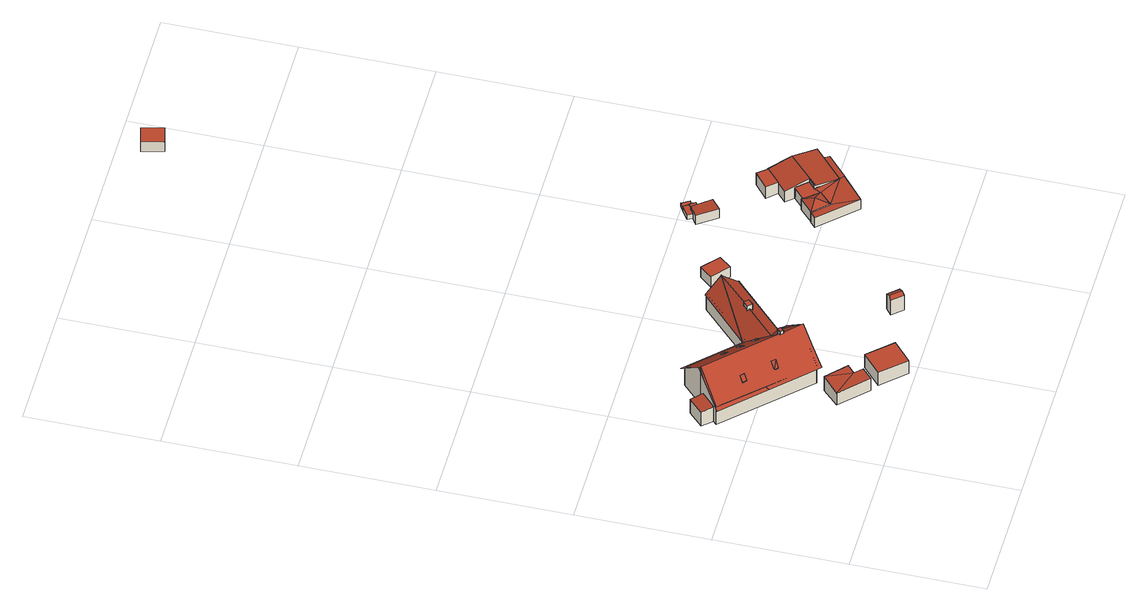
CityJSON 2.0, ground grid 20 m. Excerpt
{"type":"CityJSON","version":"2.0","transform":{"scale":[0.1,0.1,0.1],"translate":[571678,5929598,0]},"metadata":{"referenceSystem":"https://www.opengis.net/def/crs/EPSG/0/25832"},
"CityObjects":{
"building1":{"type":"Building","attributes":{"Grundfläche 2D":"17.005857","Grundhöhe NN":"0.560"},"geometry":[{"type":"Solid","lod":"3","boundaries":[[[[0,1,2,3]],[[4,0,5]],[[1,0,4]],[[6,7,3,2]],[[7,8,0,3]],[[8,9,5,0]],[[9,10,4,5]],[[10,11,1,4]],[[11,6,2,1]],[[7,6,11,10,9,8]]]],"semantics":{"surfaces":[{"type":"RoofSurface"},{"type":"WallSurface"},{"type":"GroundSurface"}],"values":[[0,0,0,1,1,1,1,1,1,2]]}}]},
"building2":{"type":"Building","attributes":{"Grundfläche 2D":"20.080370","Grundhöhe NN":"0.666"},"geometry":[{"type":"Solid","lod":"3","boundaries":[[[[12,13,14,15]],[[16,17,15,14]],[[17,18,12,15]],[[18,19,13,12]],[[19,16,14,13]],[[19,18,17,16]]]],"semantics":{"surfaces":[{"type":"RoofSurface"},{"type":"WallSurface"},{"type":"GroundSurface"}],"values":[[0,1,1,1,1,2]]}}]},
"building3":{"type":"Building","attributes":{"Grundfläche 2D":"213.122281","Grundhöhe NN":"1.025"},"children":["building3-1","building3-2","building3-3","building3-4","building3-5","building3-6","building3-7"],"geometry":[{"type":"Solid","lod":"3","boundaries":[[[[20,21,22]],[[23,24,25,26,27]],[[21,20,28,25,24,23,27,29,30]],[[31,32,33,30,29,27,34,35,36]],[[31,36,37]],[[33,32,31,38,39,30]],[[38,37,36,40,41]],[[42,43,44,45,46,21,47,38]],[[47,21,30,39,38]],[[44,48,49,50,51,25,28,20,22,21,52,21,46,45]],[[38,31,37]],[[53,54,55,56]],[[57,58,59,60,61,62]],[[63,64,65,66]],[[67,68,69,24,70,28,63,66,71]],[[72,73,74,29,23,69,68,75]],[[35,76,74,73,77]],[[36,35,77,78]],[[36,31,36,78]],[[40,36,78,79]],[[39,37,40,79,80]],[[81,82,83,47,39,80,84]],[[46,82,81,85]],[[59,86,87,88,46,85,89,60]],[[64,90,91,88,87,65]],[[92,93,55,54]],[[93,94,56,55]],[[94,95,53,56]],[[95,92,54,53]],[[60,89,96,62,61]],[[57,62,96,97]],[[86,59,58,57,97,98]],[[79,78,77,73,72,75,68,67,71,66,65,87,86,98,97,96,89,85,81,84,80]],[[93,92,95,94]],[[49,48,44,45,46,88,91,90,64,63,28,25,51,50]],[[27,26,25,24,69,23]],[[70,24,25,28]],[[27,29,74,76,35,34]],[[23,29,27]],[[37,38,41,40]],[[44,43,42,38,47,83,82,46]],[[38,37,39]],[[47,38,39]],[[44,46,45]]]],"semantics":{"surfaces":[{"type":"RoofSurface"},{"type":"WallSurface"},{"type":"GroundSurface"}],"values":[[0,0,0,0,0,0,0,0,0,0,0,0,0,1,1,1,1,1,1,1,1,1,1,1,1,1,1,1,1,1,1,1,2,2,0,0,0,0,0,0,0,0,0,0]]}}]},
"building3-1":{"type":"BuildingInstallation","parents":["building3"],"geometry":[{"type":"MultiSurface","lod":"3","boundaries":[[[99,100,101,102,103,104,105]],[[106,103,102,101,107,20]],[[104,103,106,108]],[[104,108,21,105]],[[21,109,99,105]],[[101,100,99,109,22,107]]],"semantics":{"surfaces":[{"type":"RoofSurface"},{"type":"WallSurface"}],"values":[0,1,1,1,1,1]}}]},
"building3-2":{"type":"BuildingInstallation","parents":["building3"],"geometry":[{"type":"MultiSurface","lod":"3","boundaries":[[[110,111,112,113]],[[110,113,114]],[[115,116,112,111]],[[114,113,117,118]],[[116,117,113,112]],[[118,119,115,111,110,114]]],"semantics":{"surfaces":[{"type":"RoofSurface"},{"type":"WallSurface"}],"values":[0,0,1,1,1,1]}}]},
"building3-3":{"type":"BuildingInstallation","parents":["building3"],"geometry":[{"type":"MultiSurface","lod":"3","boundaries":[[[120,121,122,123]],[[124,125,120,123]],[[32,126,121,120,125]],[[126,127,122,121]],[[123,122,127,33,124]]],"semantics":{"surfaces":[{"type":"RoofSurface"},{"type":"WallSurface"}],"values":[0,1,1,1,1]}}]},
"building3-4":{"type":"BuildingInstallation","parents":["building3"],"geometry":[{"type":"MultiSurface","lod":"3","boundaries":[[[128,129,130,131,132,133,134]],[[132,135,132,131]],[[134,133,132,135,134,136]],[[136,137,128,134]],[[137,138,130,129,128]],[[132,131,130]]],"semantics":{"surfaces":[{"type":"RoofSurface"},{"type":"WallSurface"}],"values":[0,1,1,1,1,1]}}]},
"building3-5":{"type":"BuildingInstallation","parents":["building3"],"geometry":[{"type":"MultiSurface","lod":"3","boundaries":[[[139,140,141,142]],[[140,139,143,144]],[[141,140,144,145]],[[146,142,141,145]],[[139,142,146,143]]],"semantics":{"surfaces":[{"type":"RoofSurface"},{"type":"WallSurface"}],"values":[0,1,1,1,1]}}]},
"building3-6":{"type":"BuildingInstallation","parents":["building3"],"geometry":[{"type":"MultiSurface","lod":"3","boundaries":[[[147,148,149,150,151]],[[152,52,153,149,148,147]],[[154,151,150,155]],[[153,155,150,149]],[[154,152,147,151]]],"semantics":{"surfaces":[{"type":"RoofSurface"},{"type":"WallSurface"}],"values":[0,1,1,1,1]}}]},
"building3-7":{"type":"BuildingInstallation","parents":["building3"],"geometry":[{"type":"MultiSurface","lod":"3","boundaries":[[[156,157,158]],[[159,157,156,160]],[[158,157,161,162]],[[156,158,162,163]],[[160,156,163,164]],[[159,160,164,165]],[[157,159,165,161]]],"semantics":{"surfaces":[{"type":"RoofSurface"},{"type":"WallSurface"}],"values":[0,0,1,1,1,1,1]}}]},
"building4":{"type":"Building","attributes":{"Grundfläche 2D":"3.059512","Grundhöhe NN":"0.613"},"geometry":[{"type":"Solid","lod":"3","boundaries":[[[[166,167,168,169]],[[170,167,166,171]],[[169,168,172,173]],[[171,166,169,173,174]],[[170,171,174,175]],[[172,168,167,170,175]],[[174,173,172,175]]]],"semantics":{"surfaces":[{"type":"RoofSurface"},{"type":"WallSurface"},{"type":"GroundSurface"}],"values":[[0,0,1,1,1,1,2]]}}]},
"building5":{"type":"Building","attributes":{"Grundfläche 2D":"8.081731","Grundhöhe NN":"0.877"},"geometry":[{"type":"Solid","lod":"3","boundaries":[[[[176,177,178,179]],[[180,181,179,178]],[[181,182,176,179]],[[182,183,177,176]],[[183,180,178,177]],[[183,182,181,180]]]],"semantics":{"surfaces":[{"type":"RoofSurface"},{"type":"WallSurface"},{"type":"GroundSurface"}],"values":[[0,1,1,1,1,2]]}}]},
"building6":{"type":"Building","attributes":{"Grundfläche 2D":"7.786160","Grundhöhe NN":"0.882"},"geometry":[{"type":"Solid","lod":"3","boundaries":[[[[184,185,186,187]],[[185,184,188,189]],[[186,185,189,190]],[[187,186,190,191]],[[184,187,191,188]],[[189,188,191,190]]]],"semantics":{"surfaces":[{"type":"RoofSurface"},{"type":"WallSurface"},{"type":"GroundSurface"}],"values":[[0,1,1,1,1,2]]}}]},
"building7":{"type":"Building","attributes":{"Grundfläche 2D":"8.164304","Grundhöhe NN":"0.605"},"geometry":[{"type":"Solid","lod":"3","boundaries":[[[[192,193,194]],[[192,195,193]],[[192,194,196]],[[195,192,196,197,198]],[[199,200,194,193]],[[200,201,196,194]],[[201,202,197,196]],[[202,203,198,197]],[[203,204,195,198]],[[204,199,193,195]],[[204,203,202,201,200,199]]]],"semantics":{"surfaces":[{"type":"RoofSurface"},{"type":"WallSurface"},{"type":"GroundSurface"}],"values":[[0,0,0,0,1,1,1,1,1,1,2]]}}]},
"building8":{"type":"Building","attributes":{"Grundfläche 2D":"1.583420","Grundhöhe NN":"1.033"},"geometry":[{"type":"Solid","lod":"3","boundaries":[[[[205,206,207,208,209,210]],[[211,212,207,206]],[[212,213,208,207]],[[213,214,209,208]],[[214,215,210,209]],[[215,216,205,210]],[[216,211,206,205]],[[215,214,213,212,211,216]]]],"semantics":{"surfaces":[{"type":"RoofSurface"},{"type":"WallSurface"},{"type":"GroundSurface"}],"values":[[0,1,1,1,1,1,1,2]]}}]},
"building9":{"type":"Building","attributes":{"Grundfläche 2D":"1.017483","Grundhöhe NN":"1.012"},"geometry":[{"type":"Solid","lod":"3","boundaries":[[[[217,209,208,218,219]],[[213,220,218,208]],[[220,221,219,218]],[[221,222,214,209,217,219]],[[214,213,208,209]],[[221,220,213,214,222]]]],"semantics":{"surfaces":[{"type":"RoofSurface"},{"type":"WallSurface"},{"type":"GroundSurface"}],"values":[[0,1,1,1,1,2]]}}]},
"building10":{"type":"Building","attributes":{"Grundfläche 2D":"31.285937","Grundhöhe NN":"0.557"},"geometry":[{"type":"Solid","lod":"3","boundaries":[[[[223,196,224]],[[196,225,224]],[[226,224,225,227,228]],[[196,223,229,230,231]],[[225,232,233,227]],[[223,224,234,235]],[[224,226,236,234]],[[229,223,235,237]],[[230,229,237,238]],[[231,230,238,202]],[[196,231,202,201]],[[225,196,201,200]],[[232,225,200,239]],[[233,232,239,240]],[[227,233,240,241]],[[236,226,228,227,241,242]],[[238,237,235,234,236,242,241,240,239,200,201,202]]]],"semantics":{"surfaces":[{"type":"RoofSurface"},{"type":"WallSurface"},{"type":"GroundSurface"}],"values":[[0,0,0,0,0,1,1,1,1,1,1,1,1,1,1,1,2]]}}]},
"building11":{"type":"Building","attributes":{"Grundfläche 2D":"1.184512","Grundhöhe NN":"1.052"},"geometry":[{"type":"Solid","lod":"3","boundaries":[[[[243,244,245,246,247]],[[248,249,245,244]],[[249,250,246,245]],[[250,251,247,246]],[[251,252,243,247]],[[252,248,244,243]],[[251,250,249,248,252]]]],"semantics":{"surfaces":[{"type":"RoofSurface"},{"type":"WallSurface"},{"type":"GroundSurface"}],"values":[[0,1,1,1,1,1,2]]}}]},
"building12":{"type":"Building","attributes":{"Grundfläche 2D":"5.941583","Grundhöhe NN":"0.363"},"geometry":[{"type":"Solid","lod":"3","boundaries":[[[[253,254,255,256]],[[257,258,256,255]],[[258,259,253,256]],[[259,260,254,253]],[[260,257,255,254]],[[260,259,258,257]]]],"semantics":{"surfaces":[{"type":"RoofSurface"},{"type":"WallSurface"},{"type":"GroundSurface"}],"values":[[0,1,1,1,1,2]]}}]},
"building13":{"type":"Building","attributes":{"Grundfläche 2D":"46.311551","Grundhöhe NN":"0.495"},"geometry":[{"type":"Solid","lod":"3","boundaries":[[[[261,262,263,264,265,266]],[[267,256,264]],[[268,269,266,265,264,256,255,270]],[[263,262,261,271,272]],[[267,264,263,272,273]],[[274,270,255,256,267,273,275]],[[268,270,274,276]],[[269,268,276,277]],[[271,261,266,269,277]],[[277,276,274,275,273,272,271]]]],"semantics":{"surfaces":[{"type":"RoofSurface"},{"type":"WallSurface"},{"type":"GroundSurface"}],"values":[[0,0,0,1,1,1,1,1,1,2]]}}]},
"building14":{"type":"Building","attributes":{"Grundfläche 2D":"5.397210","Grundhöhe NN":"0.498"},"geometry":[{"type":"Solid","lod":"3","boundaries":[[[[278,279,280,281,282,283,284]],[[285,271,282,281]],[[271,286,283,282]],[[286,287,284,283]],[[287,288,278,284]],[[288,289,279,278]],[[289,290,280,279]],[[290,285,281,280]],[[271,285,290,289,288,287,286]]]],"semantics":{"surfaces":[{"type":"RoofSurface"},{"type":"WallSurface"},{"type":"GroundSurface"}],"values":[[0,1,1,1,1,1,1,1,2]]}}]},
"building15":{"type":"Building","attributes":{"Grundfläche 2D":"9.199868","Grundhöhe NN":"0.213"},"geometry":[{"type":"Solid","lod":"3","boundaries":[[[[291,292,293,294]],[[295,296,294,293]],[[296,297,291,294]],[[297,298,292,291]],[[298,295,293,292]],[[298,297,296,295]]]],"semantics":{"surfaces":[{"type":"RoofSurface"},{"type":"WallSurface"},{"type":"GroundSurface"}],"values":[[0,1,1,1,1,2]]}}]}
},
"vertices":[
[140,79,32],[97,93,30],[137,53,30],[151,68,32],[121,117,34],[150,89,34],[137,53,6],[151,68,6],[140,79,6],[150,89,6],[121,117,6],[97,93,6],
[181,9,33],[211,36,33],[178,72,33],[148,45,33],[178,72,7],[148,45,7],[181,9,7],[211,36,7],
[141,182,86],[138,186,86],[138,184,85],[188,199,42],[173,171,72],[165,158,86],[199,191,41],[188,201,41],[162,161,86],[187,201,42],[150,201,67],[248,298,68],[201,251,68],[193,244,68],[268,278,41],[267,278,41],[248,298,67],[163,249,44],[152,243,41],[152,238,44],[231,316,43],[229,317,41],[81,315,41],[78,311,45],[46,280,86],[47,278,86],[48,278,86],[151,239,44],[11,245,41],[126,128,41],[131,123,41],[149,142,65],[68,218,61],[164,156,37],[149,142,37],[154,137,37],[169,152,37],[7,267,38],[19,254,39],[21,253,39],[43,273,39],[41,275,39],[28,288,38],[148,148,69],[129,130,44],[129,130,10],[148,148,10],[163,163,10],[195,192,10],[195,192,42],[163,163,84],[162,161,10],[187,201,10],[186,201,10],[186,201,43],[188,199,10],[192,207,42],[267,278,10],[248,298,10],[231,316,10],[152,238,10],[80,309,10],[80,309,45],[144,245,44],[151,239,10],[48,278,10],[21,253,10],[15,247,10],[15,247,45],[43,273,10],[127,132,44],[22,240,45],[149,142,10],[154,137,10],[169,152,10],[164,156,10],[28,288,10],[7,267,10],[19,254,10],
[137,185,91],[138,184,91],[141,181,91],[141,182,91],[146,186,91],[143,190,91],[138,186,91],[146,186,80],[141,181,85],[143,190,80],[137,185,85],
[141,226,60],[134,220,68],[139,215,68],[146,222,60],[141,227,59],[134,220,67],[139,215,67],[146,222,59],[141,227,58],[141,226,59],
[204,247,74],[199,253,74],[191,246,74],[197,240,74],[197,240,62],[204,247,62],[199,253,65],[191,246,64],
[104,263,60],[101,260,64],[97,257,68],[102,252,69],[102,252,68],[108,258,61],[108,258,60],[102,252,67],[108,258,59],[104,263,59],[101,260,63],
[120,233,69],[126,239,61],[122,244,61],[115,238,69],[120,233,68],[126,239,60],[122,244,60],[115,238,68],
[64,215,58],[68,218,62],[70,220,65],[65,225,65],[59,220,58],[64,215,57],[70,220,64],[59,220,57],[65,225,64],
[96,183,57],[107,184,66],[102,189,66],[100,178,57],[96,182,57],[107,184,65],[102,189,65],[96,183,56],[96,182,56],[100,178,56],
[307,50,38],[294,66,38],[288,62,35],[302,46,35],[299,71,35],[313,55,35],[288,62,6],[302,46,6],[313,55,6],[299,71,6],
[293,339,29],[277,321,29],[303,299,29],[318,317,29],[303,299,9],[318,317,9],[293,339,9],[277,321,9],
[391,371,27],[412,342,27],[430,356,25],[409,383,25],[391,371,9],[412,342,9],[430,356,9],[409,383,9],
[458,214,35],[438,215,27],[459,193,27],[459,235,27],[478,211,27],[460,232,28],[461,233,27],[438,215,6],[459,193,6],[478,211,6],[460,232,6],[461,233,6],[459,235,6],
[397,385,19],[401,378,19],[409,383,19],[410,382,19],[417,388,19],[412,395,19],[401,378,10],[409,383,10],[410,382,10],[417,388,10],[412,395,10],[397,385,10],
[421,384,19],[416,374,19],[424,379,19],[416,374,10],[424,379,10],[421,384,10],
[483,222,27],[510,192,28],[459,193,26],[516,187,28],[480,154,25],[516,186,28],[494,232,27],[479,249,27],[460,232,27],[438,216,26],[429,208,25],[510,192,6],[483,222,6],[516,187,6],[494,232,6],[479,249,6],[438,216,6],[429,208,6],[480,154,6],[516,186,6],
[419,400,17],[412,395,17],[417,388,17],[421,384,17],[427,388,17],[412,395,11],[417,388,11],[421,384,11],[427,388,11],[419,400,11],
[493,309,27],[470,289,27],[483,274,27],[505,294,27],[483,274,4],[505,294,4],[493,309,4],[470,289,4],
[510,192,27],[547,225,27],[560,237,27],[532,266,33],[495,231,33],[484,220,33],[506,295,27],[494,232,33],[483,222,33],[468,261,27],[510,192,5],[560,237,5],[506,295,5],[468,261,5],[505,294,5],[494,232,5],[483,222,5],
[518,188,23],[520,186,23],[554,217,23],[547,225,25],[510,192,25],[516,187,23],[516,186,23],[547,225,5],[516,187,5],[516,186,5],[518,188,5],[520,186,5],[554,217,5],
[356,1133,21],[382,1140,21],[374,1173,21],[347,1166,21],[374,1173,2],[347,1166,2],[356,1133,2],[382,1140,2]
]}
